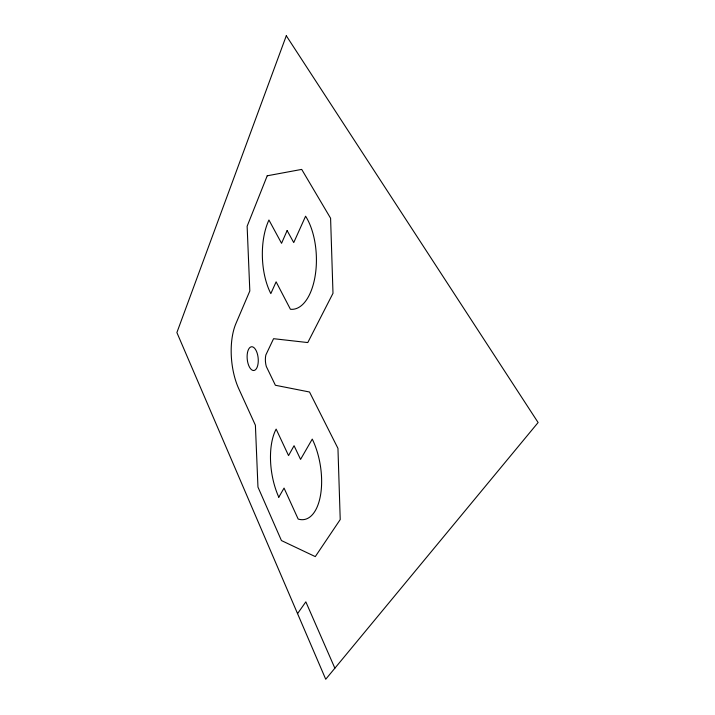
<?xml version="1.0" encoding="UTF-8"?>
<svg xmlns="http://www.w3.org/2000/svg" width="715" height="715" viewBox="0 0 715 715"><rect width="100%" height="100%" fill="white"/><g stroke="black" fill="none" stroke-linecap="round" stroke-linejoin="round"><path stroke-width="1.07" d="M278.796 497.211L284.052 488.086L298.164 519.045A50.926 24.587 80.9 0 0 320.481 495.424A50.926 24.587 80.9 0 0 312.258 439.099L300.568 459.396L294.062 445.722L288.547 455.58L276.133 429.098A50.926 24.587 80.9 0 0 278.787 497.184M297.556 613.622L305.841 601.851L334.87 668.203M286.295 35.75L176.891 332.555L325.727 679.25L538.109 422.529L286.295 35.75M267.213 175.792L247.131 226.244L249.821 290.987L235.932 323.538A47.798 22.013 84.5 0 0 238.756 388.728L255.398 425.228L257.963 487.076L281.442 540.558L315.288 556.61L340.224 519.555L337.954 448.368L309.515 392.008L275.382 385.26L266.302 366.455A12.361 5.89 84.4 0 1 265.846 354.989L273.568 338.687L307.781 342.565L332.993 293.302L330.589 218.236L301.703 169.401L267.213 175.792M287.126 230.579L281.549 243.306L268.938 220.006A52.24 25.811 87.8 0 0 270.833 293.606L276.115 281.835L290.415 309.255A52.436 26.008 87.8 0 0 315.172 275.784A52.436 26.008 87.8 0 0 305.591 216.207L293.74 242.582L287.126 230.579M247.488 352.558A11.941 5.497 84.5 0 0 253.521 370.522A11.941 5.497 84.5 0 0 257.06 352.808A11.941 5.497 84.5 0 0 247.488 352.558"/></g></svg>
